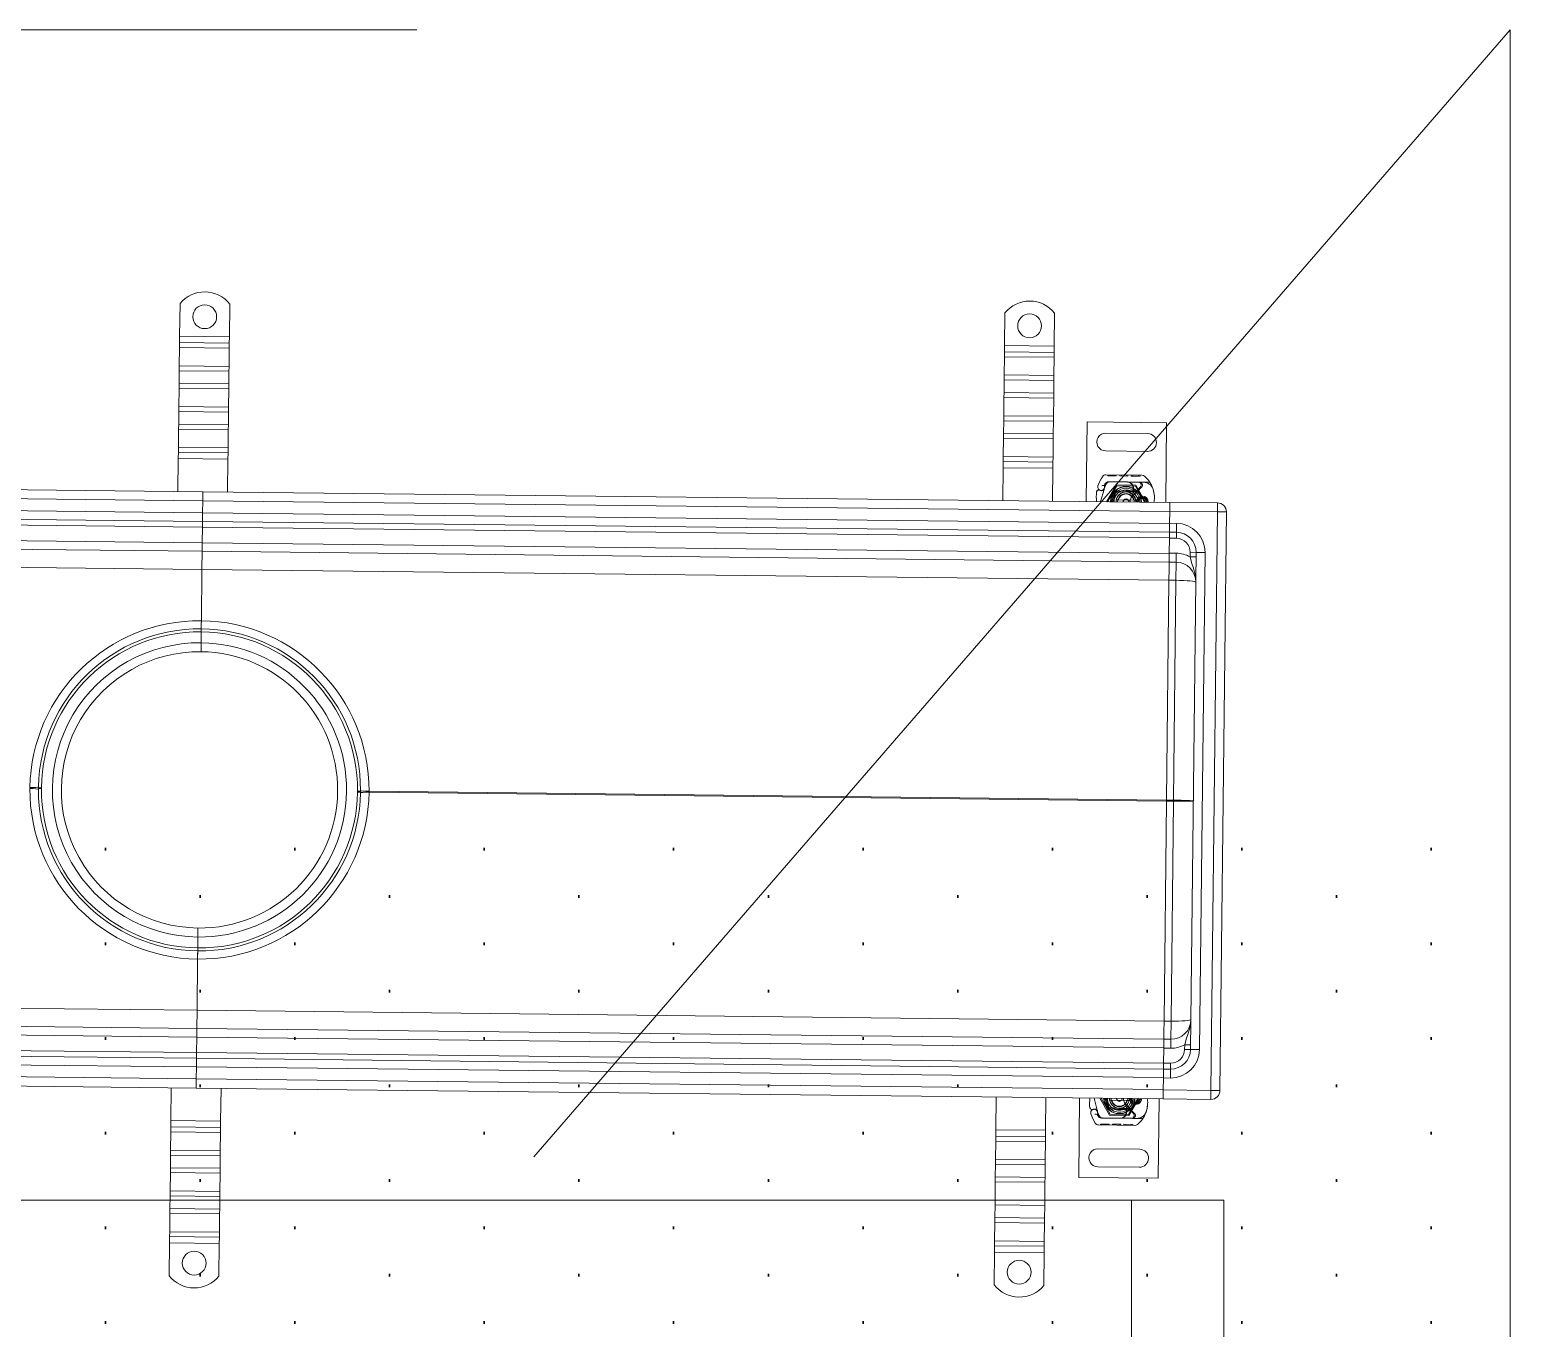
# Model space of a CAD drawing. Header units: millimetres. Extents: x -34838 to 729576, y -214038 to 121482.
# Drawn here: x 569337 to 570088, y -95108 to -94455 of the extents above; entities that cross this region are included whole.
import ezdxf

# ---------------------------------------------------------------- set-up
doc = ezdxf.new("R2010")
doc.units = ezdxf.units.MM
doc.header["$MEASUREMENT"] = 0
doc.linetypes.add('ШТРИХОВА 1_2', pattern=[1300, 750, -550])
doc.layers.add('0_Ном._пера__1', color=7, linetype='Continuous', lineweight=13)
doc.layers.add('0_Ном._пера__6', color=7, linetype='Continuous', lineweight=60)

msp = doc.modelspace()

# ---------------------------------------------------------------- hatches: boundary and pattern name
at = {"layer": '0_Ном._пера__6', "linetype": 'Continuous', "lineweight": 60}
h = msp.add_hatch(dxfattribs=at)
h.set_pattern_fill('DOTS_0001', style=0, pattern_type=2)
h.set_pattern_definition([(270, (569422.755, -95938.9), (-47.625, 23.8125), [0, -47.625])])
h.paths.add_polyline_path([(568757.75, -94843.9), (568757.75, -95938.9), (570087.75, -95938.9), (570087.75, -94843.9)])

# ---------------------------------------------------------------- linework, layer by layer
at = {"layer": '0_Ном._пера__1', "color": 7, "linetype": 'ШТРИХОВА 1_2', "lineweight": 13}
for p, q in [((568781.76, -94455.3), (570081.76, -94455.3)), ((570081.76, -94455.3), (568781.76, -95955.3)), ((570081.76, -95955.3), (568781.76, -94455.3)), ((570081.76, -94455.3), (570081.76, -95955.3))]:
    msp.add_line(p, q, dxfattribs=at)
at = {"layer": '0_Ном._пера__1', "color": 7, "linetype": 'Continuous', "lineweight": 13}
for p, q in [((569412.58, -94592.95), (569412.4, -94609.44)), ((569437.58, -94593.23), (569437.39, -94609.71)), ((569827.55, -94597.55), (569827.37, -94614.04)), ((569852.55, -94597.83), (569852.37, -94614.31)), ((569412.36, -94612.62), (569412.33, -94615.09)), ((569412.4, -94609.44), (569412.36, -94612.62)), ((569437.36, -94612.89), (569412.36, -94612.62)), ((569437.39, -94609.71), (569412.4, -94609.44)), ((569437.36, -94612.89), (569437.33, -94615.37)), ((569437.39, -94609.71), (569437.36, -94612.89)), ((569412.23, -94624.28), (569412.33, -94615.09)), ((569437.33, -94615.37), (569412.33, -94615.09)), ((569437.23, -94624.56), (569437.33, -94615.37)), ((569827.21, -94628.89), (569827.31, -94619.69)), ((569827.34, -94617.22), (569827.31, -94619.69)), ((569852.31, -94619.97), (569827.31, -94619.69)), ((569827.37, -94614.04), (569827.34, -94617.22)), ((569852.33, -94617.5), (569827.34, -94617.22)), ((569852.37, -94614.31), (569827.37, -94614.04)), ((569852.2, -94629.16), (569852.31, -94619.97)), ((569852.33, -94617.5), (569852.31, -94619.97)), ((569852.37, -94614.31), (569852.33, -94617.5)), ((569412.2, -94626.76), (569412.13, -94633.12)), ((569412.23, -94624.28), (569412.2, -94626.76)), ((569437.2, -94627.04), (569412.2, -94626.76)), ((569437.23, -94624.56), (569412.23, -94624.28)), ((569437.2, -94627.04), (569437.13, -94633.4)), ((569437.23, -94624.56), (569437.2, -94627.04)), ((569412, -94644.79), (569412.11, -94635.6)), ((569412.13, -94633.12), (569412.11, -94635.6)), ((569437.1, -94635.87), (569412.11, -94635.6)), ((569437.13, -94633.4), (569412.13, -94633.12)), ((569437.13, -94633.4), (569437.1, -94635.87)), ((569827.18, -94631.36), (569827.11, -94637.72)), ((569827.21, -94628.89), (569827.18, -94631.36)), ((569852.18, -94631.64), (569827.18, -94631.36)), ((569852.2, -94629.16), (569827.21, -94628.89)), ((569852.18, -94631.64), (569852.11, -94638)), ((569852.2, -94629.16), (569852.18, -94631.64)), ((569437, -94645.07), (569437.1, -94635.87)), ((569826.98, -94649.39), (569827.08, -94640.2)), ((569827.11, -94637.72), (569827.08, -94640.2)), ((569852.08, -94640.48), (569827.08, -94640.2)), ((569852.11, -94638), (569827.11, -94637.72)), ((569851.98, -94649.67), (569852.08, -94640.48)), ((569852.11, -94638), (569852.08, -94640.48)), ((569411.98, -94647.26), (569411.91, -94653.63)), ((569412, -94644.79), (569411.98, -94647.26)), ((569436.98, -94647.54), (569411.98, -94647.26)), ((569437, -94645.07), (569412, -94644.79)), ((569436.98, -94647.54), (569436.9, -94653.9)), ((569437, -94645.07), (569436.98, -94647.54)), ((569826.98, -94649.39), (569826.95, -94651.87)), ((569851.98, -94649.67), (569826.98, -94649.39)), ((569851.98, -94649.67), (569851.95, -94652.14)), ((569411.78, -94665.29), (569411.88, -94656.1)), ((569411.91, -94653.63), (569411.88, -94656.1)), ((569436.88, -94656.38), (569411.88, -94656.1)), ((569436.9, -94653.9), (569411.91, -94653.63)), ((569436.78, -94665.57), (569436.88, -94656.38)), ((569436.9, -94653.9), (569436.88, -94656.38)), ((569826.88, -94658.23), (569826.85, -94660.7)), ((569826.95, -94651.87), (569826.88, -94658.23)), ((569851.88, -94658.51), (569826.88, -94658.23)), ((569851.95, -94652.14), (569826.95, -94651.87)), ((569851.95, -94652.14), (569851.88, -94658.51)), ((569868.46, -94692.5), (569868.91, -94652.5)), ((569868.91, -94652.5), (569908.91, -94652.94)), ((569899.35, -94658.34), (569878.35, -94658.11)), ((569908.91, -94652.94), (569908.46, -94692.94)), ((569411.78, -94665.29), (569411.75, -94667.77)), ((569436.78, -94665.57), (569411.78, -94665.29)), ((569436.78, -94665.57), (569436.75, -94668.05)), ((569826.75, -94669.9), (569826.85, -94660.7)), ((569851.85, -94660.98), (569826.85, -94660.7)), ((569851.75, -94670.17), (569851.85, -94660.98)), ((569851.88, -94658.51), (569851.85, -94660.98)), ((569411.71, -94670.95), (569411.53, -94687.43)), ((569411.75, -94667.77), (569411.71, -94670.95)), ((569436.71, -94671.23), (569411.71, -94670.95)), ((569436.75, -94668.05), (569411.75, -94667.77)), ((569436.71, -94671.23), (569436.53, -94687.71)), ((569436.75, -94668.05), (569436.71, -94671.23)), ((569826.72, -94672.37), (569826.69, -94675.55)), ((569826.75, -94669.9), (569826.72, -94672.37)), ((569851.72, -94672.65), (569826.72, -94672.37)), ((569851.75, -94670.17), (569826.75, -94669.9)), ((569851.72, -94672.65), (569851.69, -94675.83)), ((569851.75, -94670.17), (569851.72, -94672.65)), ((569878.25, -94667.11), (569899.25, -94667.34)), ((569826.69, -94675.55), (569826.51, -94692.03)), ((569851.69, -94675.83), (569826.69, -94675.55)), ((569851.69, -94675.83), (569851.5, -94692.31)), ((569878.29, -94679.11), (569896.51, -94679.26)), ((569879.31, -94679.12), (569879.31, -94679.62)), ((569879.31, -94679.12), (569879.31, -94679.62)), ((569881.43, -94679.63), (569879.31, -94679.62)), ((569880.22, -94679.12), (569880.21, -94679.62)), ((569880.22, -94679.12), (569880.21, -94679.62)), ((569880.28, -94679.13), (569880.27, -94679.63)), ((569880.52, -94679.13), (569880.51, -94679.63)), ((569881.44, -94679.13), (569881.43, -94679.63)), ((569883.56, -94679.65), (569881.43, -94679.63)), ((569882.36, -94679.14), (569882.36, -94679.64)), ((569882.6, -94679.14), (569882.59, -94679.64)), ((569882.66, -94679.14), (569882.66, -94679.64)), ((569882.66, -94679.14), (569882.66, -94679.64)), ((569883.56, -94679.15), (569883.56, -94679.65)), ((569883.56, -94679.15), (569883.56, -94679.65)), ((569885.34, -94679.17), (569885.34, -94679.67)), ((569889.38, -94679.7), (569885.34, -94679.67)), ((569886.25, -94679.17), (569886.24, -94679.67)), ((569888.66, -94679.19), (569888.65, -94679.69)), ((569888.69, -94679.19), (569888.69, -94679.69)), ((569889.38, -94679.2), (569889.38, -94679.7)), ((569889.38, -94679.7), (569889.43, -94679.7)), ((569889.44, -94679.2), (569889.43, -94679.7)), ((569891.07, -94679.21), (569891.07, -94679.71)), ((569895.58, -94679.75), (569891.07, -94679.71)), ((569891.98, -94679.22), (569891.97, -94679.72)), ((569894.67, -94679.24), (569894.67, -94679.74)), ((569895.58, -94679.25), (569895.58, -94679.75)), ((568937.51, -94686.83), (569423.98, -94692.23)), ((569424.03, -94687.57), (568937.56, -94682.17)), ((569424.03, -94687.57), (569423.98, -94692.23)), ((569423.98, -94692.23), (569424.03, -94687.57)), ((569910.5, -94692.96), (569424.03, -94687.57)), ((569875.72, -94692.58), (569877.44, -94686.45)), ((569877.52, -94686.21), (569877.68, -94685.76)), ((569878.29, -94684.01), (569877.68, -94685.76)), ((569877.69, -94684.28), (569877.9, -94683.83)), ((569879.21, -94692.62), (569883.93, -94684.66)), ((569889.25, -94682.7), (569879.71, -94682.62)), ((569879.74, -94682.67), (569889.27, -94682.78)), ((569883.93, -94684.66), (569893.18, -94684.76)), ((569883.93, -94687.3), (569888.3, -94687.17)), ((569888.32, -94687.67), (569883.94, -94687.8)), ((569888.52, -94687.17), (569891.09, -94687.2)), ((569891.08, -94687.7), (569888.52, -94687.67)), ((569895.25, -94682.75), (569889.25, -94682.7)), ((569889.27, -94682.78), (569889.94, -94682.79)), ((569889.94, -94682.79), (569894.77, -94682.84)), ((569891.08, -94687.7), (569891.12, -94687.7)), ((569891.09, -94687.2), (569891.16, -94687.2)), ((569891.6, -94687.7), (569892.16, -94687.21)), ((569892.19, -94687.71), (569891.6, -94687.7)), ((569891.86, -94689.68), (569896.29, -94685.32)), ((569892.72, -94687.72), (569892.19, -94687.71)), ((569893.18, -94684.76), (569897.71, -94692.82)), ((569895.72, -94685.19), (569893.43, -94687.43)), ((569894.77, -94682.84), (569897.41, -94682.87)), ((569900.46, -94682.79), (569895.25, -94682.75)), ((569423.91, -94698.23), (568937.44, -94692.83)), ((569423.91, -94698.23), (569423.98, -94692.23)), ((569423.98, -94692.23), (569423.91, -94698.23)), ((569423.98, -94692.23), (569910.45, -94697.62)), ((569892.35, -94691.76), (569884.6, -94691.68)), ((569897.65, -94691.07), (569895.71, -94691.05)), ((569895.72, -94690.55), (569897.66, -94690.57)), ((569910.45, -94697.46), (569910.5, -94692.96)), ((569934.5, -94693.23), (569910.5, -94692.96)), ((569934.5, -94693.23), (569934.45, -94697.73)), ((568937.36, -94700.07), (569423.83, -94705.46)), ((568937.39, -94697.17), (569423.86, -94702.57)), ((569423.83, -94705.46), (569423.86, -94702.57)), ((569423.86, -94702.57), (569423.83, -94705.46)), ((569423.91, -94698.23), (569423.86, -94702.57)), ((569423.86, -94702.57), (569423.91, -94698.23)), ((569423.86, -94702.57), (569910.33, -94707.96)), ((569910.38, -94703.62), (569423.91, -94698.23)), ((569910.38, -94703.46), (569910.45, -94697.46)), ((569910.45, -94697.46), (569934.45, -94697.73)), ((569931.22, -94988.71), (569934.45, -94697.73)), ((569938.95, -94697.78), (569934.45, -94697.73)), ((569938.95, -94697.78), (569935.72, -94988.76)), ((569423.75, -94713.22), (568937.28, -94707.83)), ((569423.75, -94713.22), (569423.83, -94705.46)), ((569423.83, -94705.46), (569423.75, -94713.22)), ((569423.83, -94705.46), (569910.3, -94710.86)), ((569910.33, -94707.96), (569910.3, -94710.96)), ((569910.38, -94703.46), (569910.33, -94707.96)), ((569913.83, -94708), (569910.33, -94707.96)), ((569910.38, -94703.46), (569913.88, -94703.5)), ((569913.83, -94708), (569913.8, -94711)), ((569913.88, -94703.5), (569913.83, -94708)), ((568937.23, -94712.17), (569423.7, -94717.57)), ((569423.6, -94726.7), (569423.7, -94717.57)), ((569423.7, -94717.57), (569423.6, -94726.7)), ((569423.75, -94713.22), (569423.7, -94717.57)), ((569423.7, -94717.57), (569423.75, -94713.22)), ((569423.7, -94717.57), (569910.17, -94722.96)), ((569910.22, -94718.62), (569423.75, -94713.22)), ((569910.22, -94718.46), (569910.3, -94710.96)), ((569910.3, -94710.96), (569913.8, -94711)), ((569920.72, -94718.08), (569920.7, -94720.38)), ((569923.72, -94718.11), (569920.72, -94718.08)), ((569920.95, -94968.1), (569923.72, -94718.11)), ((569928.22, -94718.16), (569923.72, -94718.11)), ((569928.22, -94718.16), (569925.45, -94968.15)), ((568937.13, -94721.3), (569423.6, -94726.7)), ((569910.17, -94722.96), (569910.22, -94718.46)), ((569910.17, -94722.96), (569913.67, -94723)), ((569913.72, -94718.5), (569910.22, -94718.46)), ((569913.67, -94723), (569913.57, -94732.13)), ((569913.67, -94723), (569913.72, -94718.5)), ((569923.7, -94720.41), (569920.7, -94720.38)), ((569423.31, -94752.46), (569423.6, -94726.7)), ((569423.6, -94726.7), (569423.31, -94752.46)), ((569423.6, -94726.7), (569910.07, -94732.09)), ((569908.84, -94842.69), (569910.07, -94732.09)), ((569910.13, -94726.61), (569910.07, -94732.09)), ((569910.07, -94732.09), (569913.57, -94732.13)), ((569913.57, -94732.13), (569912.34, -94842.73)), ((569423.19, -94763.56), (569423.25, -94758.07)), ((569423.25, -94758.07), (569423.19, -94763.56)), ((569423.25, -94758.07), (569423.27, -94756.57)), ((569423.27, -94756.57), (569423.25, -94758.07)), ((569423.19, -94763.56), (569423.14, -94768.06)), ((569423.14, -94768.06), (569423.19, -94763.56)), ((569342.87, -94836.45), (569341.37, -94836.43)), ((569342.87, -94836.91), (569341.37, -94836.9)), ((569501.86, -94838.21), (569503.36, -94838.22)), ((569908.84, -94842.69), (569507.71, -94838.25)), ((569501.86, -94838.67), (569503.36, -94838.69)), ((569507.7, -94838.77), (569908.83, -94843.22)), ((569908.83, -94843.22), (569907.61, -94953.82)), ((569908.83, -94843.22), (569908.84, -94842.69)), ((569912.33, -94843.26), (569908.83, -94843.22)), ((569908.84, -94842.69), (569912.34, -94842.73)), ((569911.11, -94953.86), (569912.33, -94843.26)), ((569912.34, -94842.73), (569912.33, -94843.26)), ((569421.49, -94917.06), (569421.55, -94911.56)), ((569421.55, -94911.56), (569421.49, -94917.06)), ((569421.6, -94907.06), (569421.55, -94911.56)), ((569421.55, -94911.56), (569421.6, -94907.06)), ((569421.47, -94918.56), (569421.49, -94917.06)), ((569421.49, -94917.06), (569421.47, -94918.56)), ((569421.14, -94948.42), (569421.42, -94922.66)), ((569421.42, -94922.66), (569421.14, -94948.42)), ((569421.14, -94948.42), (568934.67, -94943.03)), ((569421.04, -94957.55), (569421.14, -94948.42)), ((569421.14, -94948.42), (569421.04, -94957.55)), ((569907.61, -94953.82), (569421.14, -94948.42)), ((568934.52, -94956.5), (569420.99, -94961.9)), ((569421.04, -94957.55), (568934.57, -94952.16)), ((569421.04, -94957.55), (569420.99, -94961.9)), ((569420.99, -94961.9), (569421.04, -94957.55)), ((569907.51, -94962.95), (569421.04, -94957.55)), ((569907.55, -94959.3), (569907.61, -94953.82)), ((569907.61, -94953.82), (569911.11, -94953.86)), ((569911.01, -94962.99), (569911.11, -94953.86)), ((569420.9, -94969.66), (568934.43, -94964.26)), ((569420.9, -94969.66), (569420.99, -94961.9)), ((569420.99, -94961.9), (569420.9, -94969.66)), ((569420.99, -94961.9), (569907.46, -94967.29)), ((569907.51, -94962.95), (569907.46, -94967.45)), ((569907.51, -94962.95), (569911.01, -94962.99)), ((569911.01, -94962.99), (569910.96, -94967.49)), ((569917.95, -94968.06), (569917.98, -94965.76)), ((569920.98, -94965.8), (569917.98, -94965.76)), ((568934.35, -94971.5), (569420.82, -94976.89)), ((569420.87, -94972.55), (568934.4, -94967.16)), ((569420.87, -94972.55), (569420.82, -94976.89)), ((569420.82, -94976.89), (569420.87, -94972.55)), ((569420.87, -94972.55), (569420.9, -94969.66)), ((569420.9, -94969.66), (569420.87, -94972.55)), ((569907.34, -94977.95), (569420.87, -94972.55)), ((569907.37, -94975.05), (569420.9, -94969.66)), ((569907.46, -94967.45), (569907.37, -94974.95)), ((569910.96, -94967.49), (569907.46, -94967.45)), ((569920.95, -94968.1), (569917.95, -94968.06)), ((569920.95, -94968.1), (569925.45, -94968.15)), ((569420.76, -94982.89), (568934.29, -94977.5)), ((569420.76, -94982.89), (569420.82, -94976.89)), ((569420.82, -94976.89), (569420.76, -94982.89)), ((569420.82, -94976.89), (569907.29, -94982.29)), ((569907.34, -94977.95), (569907.29, -94982.45)), ((569907.34, -94977.95), (569907.37, -94974.95)), ((569907.34, -94977.95), (569910.84, -94977.99)), ((569907.37, -94974.95), (569910.87, -94974.99)), ((569910.84, -94977.99), (569910.79, -94982.49)), ((569910.84, -94977.99), (569910.87, -94974.99)), ((568934.23, -94982.16), (569420.7, -94987.55)), ((569408.02, -95003.89), (569408.2, -94987.41)), ((569420.76, -94982.89), (569420.7, -94987.55)), ((569420.7, -94987.55), (569420.76, -94982.89)), ((569420.7, -94987.55), (569907.17, -94992.95)), ((569907.23, -94988.29), (569420.76, -94982.89)), ((569433.02, -95004.17), (569433.2, -94987.69)), ((569907.17, -94992.95), (569907.22, -94988.45)), ((569907.29, -94982.45), (569907.22, -94988.45)), ((569931.22, -94988.71), (569907.22, -94988.45)), ((569910.79, -94982.49), (569907.29, -94982.45)), ((569823, -95008.5), (569823.18, -94992.01)), ((569847.99, -95008.77), (569848.18, -94992.29)), ((569865.14, -94992.48), (569864.69, -95032.48)), ((569872.4, -94992.56), (569873.97, -94998.72)), ((569875.89, -94992.6), (569880.42, -95000.66)), ((569889, -94993.74), (569881.25, -94993.66)), ((569888.46, -94995.82), (569892.79, -95000.28)), ((569889.67, -95000.76), (569894.39, -94992.8)), ((569892.34, -94995.03), (569894.28, -94995.05)), ((569894.28, -94994.55), (569892.35, -94994.53)), ((569904.69, -95032.92), (569905.14, -94992.92)), ((569907.17, -94992.95), (569931.17, -94993.21)), ((569931.22, -94988.71), (569931.17, -94993.21)), ((569931.22, -94988.71), (569935.72, -94988.76)), ((569874.05, -94998.97), (569874.2, -94999.42)), ((569874.18, -95000.9), (569874.38, -95001.36)), ((569874.78, -95001.18), (569874.2, -94999.42)), ((569885.7, -95002.74), (569876.16, -95002.6)), ((569876.19, -95002.55), (569885.73, -95002.66)), ((569880.42, -95000.66), (569889.67, -95000.76)), ((569880.48, -94998.02), (569884.85, -94998.24)), ((569884.88, -94997.74), (569880.51, -94997.52)), ((569885.07, -94998.25), (569887.64, -94998.28)), ((569887.65, -94997.78), (569885.08, -94997.75)), ((569891.7, -95002.82), (569885.7, -95002.74)), ((569885.73, -95002.66), (569886.39, -95002.67)), ((569886.39, -95002.67), (569891.23, -95002.72)), ((569887.64, -94998.28), (569887.71, -94998.28)), ((569887.65, -94997.78), (569887.68, -94997.78)), ((569888.75, -94997.79), (569888.16, -94997.79)), ((569888.16, -94997.79), (569888.71, -94998.29)), ((569889.28, -94997.8), (569888.75, -94997.79)), ((569892.22, -95000.39), (569889.99, -94998.1)), ((569891.23, -95002.72), (569893.86, -95002.75)), ((569896.91, -95002.89), (569891.7, -95002.82)), ((569407.96, -95009.55), (569407.86, -95018.74)), ((569407.96, -95009.55), (569407.99, -95007.07)), ((569407.96, -95009.55), (569432.96, -95009.83)), ((569407.99, -95007.07), (569408.02, -95003.89)), ((569407.99, -95007.07), (569432.98, -95007.35)), ((569408.02, -95003.89), (569433.02, -95004.17)), ((569432.96, -95009.83), (569432.86, -95019.02)), ((569432.96, -95009.83), (569432.98, -95007.35)), ((569432.98, -95007.35), (569433.02, -95004.17)), ((569822.96, -95011.68), (569823, -95008.5)), ((569823, -95008.5), (569847.99, -95008.77)), ((569847.96, -95011.95), (569847.99, -95008.77)), ((569874.66, -95006.08), (569892.88, -95006.34)), ((569875.68, -95006.1), (569875.69, -95005.6)), ((569875.68, -95006.1), (569875.69, -95005.6)), ((569877.82, -95005.63), (569875.69, -95005.6)), ((569876.59, -95006.11), (569876.6, -95005.61)), ((569876.59, -95006.11), (569876.6, -95005.61)), ((569876.65, -95006.11), (569876.66, -95005.61)), ((569876.89, -95006.11), (569876.9, -95005.61)), ((569877.81, -95006.13), (569877.82, -95005.63)), ((569879.95, -95005.66), (569877.82, -95005.63)), ((569878.73, -95006.14), (569878.74, -95005.64)), ((569878.97, -95006.14), (569878.98, -95005.64)), ((569879.03, -95006.14), (569879.04, -95005.64)), ((569879.03, -95006.14), (569879.04, -95005.64)), ((569879.94, -95006.16), (569879.95, -95005.66)), ((569879.94, -95006.16), (569879.95, -95005.66)), ((569885.76, -95005.74), (569881.72, -95005.68)), ((569881.72, -95006.18), (569881.72, -95005.68)), ((569882.62, -95006.19), (569882.63, -95005.69)), ((569885.03, -95006.23), (569885.04, -95005.73)), ((569885.07, -95006.23), (569885.07, -95005.73)), ((569885.75, -95006.24), (569885.76, -95005.74)), ((569885.76, -95005.74), (569885.82, -95005.74)), ((569885.81, -95006.24), (569885.82, -95005.74)), ((569891.96, -95005.82), (569887.45, -95005.76)), ((569887.45, -95006.26), (569887.45, -95005.76)), ((569888.35, -95006.27), (569888.36, -95005.77)), ((569891.05, -95006.31), (569891.05, -95005.81)), ((569891.95, -95006.32), (569891.96, -95005.82)), ((569822.93, -95014.15), (569822.83, -95023.34)), ((569822.93, -95014.15), (569822.96, -95011.68)), ((569822.93, -95014.15), (569847.93, -95014.43)), ((569822.96, -95011.68), (569847.96, -95011.95)), ((569847.93, -95014.43), (569847.83, -95023.62)), ((569847.93, -95014.43), (569847.96, -95011.95)), ((569874.35, -95018.08), (569895.35, -95018.32)), ((569407.76, -95027.58), (569407.83, -95021.22)), ((569407.83, -95021.22), (569407.86, -95018.74)), ((569407.83, -95021.22), (569432.83, -95021.49)), ((569407.86, -95018.74), (569432.86, -95019.02)), ((569432.76, -95027.86), (569432.83, -95021.49)), ((569432.83, -95021.49), (569432.86, -95019.02)), ((569822.73, -95032.18), (569822.8, -95025.82)), ((569822.8, -95025.82), (569822.83, -95023.34)), ((569822.8, -95025.82), (569847.8, -95026.1)), ((569822.83, -95023.34), (569847.83, -95023.62)), ((569847.73, -95032.46), (569847.8, -95026.1)), ((569847.8, -95026.1), (569847.83, -95023.62)), ((569407.73, -95030.05), (569407.63, -95039.25)), ((569407.73, -95030.05), (569407.76, -95027.58)), ((569407.73, -95030.05), (569432.73, -95030.33)), ((569407.76, -95027.58), (569432.76, -95027.86)), ((569432.73, -95030.33), (569432.63, -95039.52)), ((569432.73, -95030.33), (569432.76, -95027.86)), ((569822.71, -95034.66), (569822.73, -95032.18)), ((569822.73, -95032.18), (569847.73, -95032.46)), ((569847.7, -95034.93), (569847.73, -95032.46)), ((569864.69, -95032.48), (569904.69, -95032.92)), ((569895.25, -95027.32), (569874.25, -95027.08)), ((569407.6, -95041.72), (569407.63, -95039.25)), ((569407.63, -95039.25), (569432.63, -95039.52)), ((569432.6, -95042), (569432.63, -95039.52)), ((569822.71, -95034.66), (569822.6, -95043.85)), ((569822.71, -95034.66), (569847.7, -95034.93)), ((569847.7, -95034.93), (569847.6, -95044.13)), ((568907.75, -95043.9), (569937.75, -95043.9)), ((569407.5, -95050.56), (569407.53, -95048.08)), ((569407.53, -95048.08), (569407.6, -95041.72)), ((569407.53, -95048.08), (569432.53, -95048.36)), ((569407.6, -95041.72), (569432.6, -95042)), ((569432.5, -95050.84), (569432.53, -95048.36)), ((569432.53, -95048.36), (569432.6, -95042)), ((569822.51, -95052.69), (569822.58, -95046.32)), ((569822.58, -95046.32), (569822.6, -95043.85)), ((569822.58, -95046.32), (569847.58, -95046.6)), ((569822.6, -95043.85), (569847.6, -95044.13)), ((569847.5, -95052.96), (569847.58, -95046.6)), ((569847.58, -95046.6), (569847.6, -95044.13)), ((569891.25, -95938.9), (569891.25, -95043.9)), ((569937.75, -95043.9), (569937.75, -95938.9)), ((569407.5, -95050.56), (569407.4, -95059.75)), ((569407.5, -95050.56), (569432.5, -95050.84)), ((569432.5, -95050.84), (569432.4, -95060.03)), ((569822.48, -95055.16), (569822.38, -95064.35)), ((569822.48, -95055.16), (569822.51, -95052.69)), ((569822.48, -95055.16), (569847.48, -95055.44)), ((569822.51, -95052.69), (569847.5, -95052.96)), ((569847.48, -95055.44), (569847.38, -95064.63)), ((569847.48, -95055.44), (569847.5, -95052.96)), ((569407.34, -95065.41), (569407.37, -95062.23)), ((569407.37, -95062.23), (569407.4, -95059.75)), ((569407.37, -95062.23), (569432.37, -95062.5)), ((569407.4, -95059.75), (569432.4, -95060.03)), ((569432.34, -95065.68), (569432.37, -95062.5)), ((569432.37, -95062.5), (569432.4, -95060.03)), ((569407.16, -95081.89), (569407.34, -95065.41)), ((569407.34, -95065.41), (569432.34, -95065.68)), ((569432.16, -95082.17), (569432.34, -95065.68)), ((569822.13, -95086.5), (569822.31, -95070.01)), ((569822.31, -95070.01), (569822.35, -95066.83)), ((569822.31, -95070.01), (569847.31, -95070.29)), ((569822.35, -95066.83), (569822.38, -95064.35)), ((569822.35, -95066.83), (569847.35, -95067.11)), ((569822.38, -95064.35), (569847.38, -95064.63)), ((569847.13, -95086.77), (569847.31, -95070.29)), ((569847.31, -95070.29), (569847.35, -95067.11)), ((569847.35, -95067.11), (569847.38, -95064.63))]:
    msp.add_line(p, q, dxfattribs=at)
at = {"layer": '0_Ном._пера__1', "color": 7, "linetype": 'Continuous', "lineweight": 13, "flags": 128}
for points in [[(569873.67, -94687.66), (569874.04, -94687.27)], [(569875.12, -94686.87), (569875.42, -94686.99), (569876.03, -94687.08), (569876.47, -94687.02), (569876.77, -94686.92), (569877.19, -94686.67)], [(569876.38, -94684.56), (569876.66, -94684.49), (569876.94, -94684.44), (569877.26, -94684.41), (569877.46, -94684.4), (569877.53, -94684.4)], [(569877.44, -94686.45), (569877.45, -94686.42)], [(569877.49, -94686.3), (569877.52, -94686.21)], [(569877.55, -94686.47), (569877.49, -94686.3)], [(569883.65, -94684.17), (569878.65, -94692.61)], [(569882.64, -94688.1), (569882.72, -94689.63)], [(569882.73, -94689.63), (569882.72, -94689.58), (569882.77, -94688.96), (569883.01, -94688.43), (569883.09, -94688.33)], [(569883.19, -94688.18), (569883, -94688.3), (569882.82, -94688.43)], [(569893.46, -94684.27), (569883.65, -94684.17)], [(569891.6, -94687.7), (569891.59, -94687.7), (569891.56, -94687.7), (569891.45, -94687.7), (569891.37, -94687.7), (569891.28, -94687.7), (569891.12, -94687.7)], [(569891.16, -94687.2), (569891.49, -94687.2), (569891.67, -94687.21), (569891.84, -94687.21), (569892.08, -94687.21), (569892.14, -94687.21), (569892.16, -94687.21)], [(569898.28, -94692.83), (569893.46, -94684.27)], [(569902.15, -94686.47), (569902.49, -94687.86), (569902.68, -94689.2), (569902.73, -94689.87), (569902.74, -94691.25)], [(569880.64, -94692.64), (569880.95, -94690.9), (569882.81, -94688.43)], [(569882.73, -94689.63), (569881.2, -94692.64)], [(569881.2, -94692.64), (569881.61, -94691.12), (569882.73, -94689.64)], [(569883.04, -94689.75), (569881.81, -94692.65)], [(569883.04, -94689.75), (569882.88, -94689.7), (569882.73, -94689.63)], [(569883, -94689.05), (569883, -94689.38), (569883.07, -94689.72)], [(569883.15, -94689.64), (569883.08, -94689.35), (569883.01, -94689.06)], [(569883.15, -94689.64), (569883.07, -94689.72)], [(569884.6, -94691.68), (569883.58, -94691.67)], [(569893.37, -94691.77), (569892.35, -94691.76)], [(569910.13, -94727.18), (569910.15, -94725.59), (569910.16, -94723.6), (569910.17, -94722.96)], [(569920.7, -94720.38), (569921.44, -94723.16), (569922.36, -94726.1), (569923.21, -94729.43), (569923.48, -94731.24), (569923.54, -94732.17), (569923.56, -94733.11)], [(569423.27, -94756.57), (569423.27, -94756.23), (569423.28, -94755.27), (569423.29, -94753.98), (569423.31, -94752.46)], [(569423.31, -94752.46), (569423.29, -94754.13), (569423.28, -94755.49), (569423.27, -94756.29), (569423.27, -94756.57)], [(569341.37, -94836.43), (569341.38, -94836.04)], [(569341.37, -94836.43), (569341.37, -94836.66), (569341.37, -94836.9)], [(569341.37, -94837.28), (569341.37, -94836.9)], [(569342.87, -94836.91), (569342.87, -94836.68), (569342.87, -94836.45)], [(569501.86, -94838.21), (569501.86, -94838.44), (569501.86, -94838.67)], [(569503.37, -94837.84), (569503.36, -94838.22)], [(569503.36, -94838.69), (569503.36, -94838.46), (569503.36, -94838.22)], [(569507.7, -94838.77), (569507.7, -94838.51), (569507.71, -94838.25)], [(569503.36, -94838.69), (569503.35, -94839.08)], [(569421.42, -94922.66), (569421.44, -94920.99), (569421.46, -94919.63), (569421.47, -94918.83), (569421.47, -94918.56)], [(569421.47, -94918.56), (569421.47, -94918.89), (569421.45, -94919.85), (569421.44, -94921.14), (569421.42, -94922.66)], [(569917.98, -94965.76), (569918.78, -94963), (569919.76, -94960.08), (569920.69, -94956.77), (569921, -94954.97), (569921.08, -94954.04), (569921.12, -94953.1)], [(569907.51, -94962.95), (569907.52, -94962.31), (569907.54, -94960.32), (569907.56, -94958.73)], [(569880.13, -95001.15), (569875.32, -94992.59)], [(569877.33, -94992.62), (569877.6, -94994.37), (569879.39, -94996.87)], [(569879.33, -94995.66), (569877.87, -94992.62)], [(569877.88, -94992.62), (569878.25, -94994.15), (569879.33, -94995.66)], [(569879.65, -94995.55), (569878.49, -94992.63)], [(569879.22, -94997.19), (569879.33, -94995.66)], [(569879.65, -94995.55), (569879.49, -94995.6), (569879.33, -94995.66)], [(569879.33, -94995.66), (569879.33, -94995.71), (569879.37, -94996.34), (569879.59, -94996.87), (569879.66, -94996.97)], [(569879.6, -94996.25), (569879.6, -94995.92), (569879.67, -94995.58)], [(569879.76, -94995.66), (569879.68, -94995.95), (569879.6, -94996.24)], [(569879.76, -94995.66), (569879.67, -94995.58)], [(569881.25, -94993.66), (569880.23, -94993.65)], [(569890.02, -94993.76), (569889, -94993.74)], [(569894.95, -94992.81), (569889.95, -95001.26)], [(569898.68, -94999.25), (569899.05, -94997.87), (569899.27, -94996.54), (569899.34, -94995.87), (569899.38, -94994.48)], [(569870.24, -94997.44), (569870.59, -94997.83)], [(569871.66, -94998.25), (569871.97, -94998.14), (569872.58, -94998.07), (569873.02, -94998.13), (569873.31, -94998.24), (569873.73, -94998.5)], [(569872.87, -95000.59), (569873.15, -95000.67), (569873.43, -95000.72), (569873.76, -95000.76), (569873.95, -95000.78), (569874.02, -95000.78)], [(569873.97, -94998.72), (569873.98, -94998.75)], [(569874.03, -94998.75), (569874.02, -94998.87)], [(569874.02, -94998.87), (569874.05, -94998.97)], [(569879.76, -94997.12), (569879.58, -94997), (569879.4, -94996.87)], [(569889.95, -95001.26), (569880.13, -95001.15)], [(569888.16, -94997.79), (569888.15, -94997.79), (569888.12, -94997.78), (569888.01, -94997.78), (569887.93, -94997.78), (569887.85, -94997.78), (569887.68, -94997.78)], [(569887.71, -94998.28), (569888.04, -94998.28), (569888.22, -94998.28), (569888.39, -94998.29), (569888.63, -94998.29), (569888.69, -94998.29), (569888.71, -94998.29)]]:
    msp.add_lwpolyline(points, dxfattribs=at)
at = {"layer": '0_Ном._пера__1', "color": 7, "linetype": 'Continuous', "lineweight": 13}
msp.add_lwpolyline([(568907.75, -95938.9), (568907.75, -95043.9), (569937.75, -95043.9), (569937.75, -95938.9)], close=True, dxfattribs=at)
for centre in [(569425.01, -94599.57), (569839.98, -94604.18), (569419.73, -95075.55), (569834.7, -95080.15)]:
    msp.add_circle(centre, 6, dxfattribs=at)
for centre, radius, start, end in [((569424.97, -94603.07), 16, 37.98943, 140.73979), ((569839.94, -94607.68), 16, 37.98943, 140.73979), ((569878.3, -94662.61), 4.5, 89.36461, 269.36461), ((569899.3, -94662.84), 4.5, 269.36461, 89.36461), ((569896.66, -94692.81), 23.8, 147.53417, 159.78016), ((569878.27, -94681.11), 2, 89.52722, 147.53416), ((569896.49, -94681.26), 2, 49.4774, 89.52722), ((569888.7, -94690.38), 14, 18.09833, 49.4774), ((569895.53, -94690.13), 22, 173.5347, 186.32659), ((569874.67, -94687.77), 1, 63.31286, 173.53471), ((569875.97, -94685.19), 1.75, 159.78016, 26.9608), ((569875.99, -94685.13), 1.95, 243.31285, 307.96583), ((569876.58, -94685.88), 1, 307.96582, 340.63441), ((569896.66, -94692.81), 20.9, 154.51086, 156.25866), ((569877.97, -94684.41), 0.3, 155.07355, 199.29599), ((569875.9, -94685.13), 1.89, 340.63441, 19.29598), ((569879.69, -94684.72), 2.1, 89.52721, 154.51115), ((569879.72, -94684.67), 2, 89.36461, 155.07355), ((569880.18, -94684.68), 2, 89.36461, 160.63441), ((569888.46, -94692.72), 7.8, 359.36461, 179.36461), ((569888.46, -94692.72), 7.65, 359.36461, 179.36461), ((569888.46, -94692.72), 6.94, 359.36461, 179.36461), ((569888.46, -94692.72), 6, 359.36461, 179.36461), ((569883.97, -94688.8), 1.5, 91.65706, 194.66399), ((569883.97, -94688.8), 1, 91.65704, 194.69394), ((569888.46, -94692.72), 5, 359.36461, 179.36461), ((569888.46, -94692.72), 5, 10.90156, 167.82765), ((569888.46, -94692.72), 5.55, 89.36462, 91.65706), ((569888.46, -94692.72), 5.05, 89.36462, 91.65706), ((569888.46, -94692.72), 5.05, 47.50929, 89.36461), ((569889.22, -94685.7), 3, 8.93278, 89.52721), ((569889.24, -94685.68), 2.9, 8.77018, 89.36461), ((569884.28, -94686.48), 8, 329.16004, 8.93278), ((569884.3, -94686.44), 7.9, 354.38008, 8.77018), ((569892.73, -94686.72), 1, 269.3646, 314.38636), ((569894.76, -94684.21), 1.37, 314.38636, 89.3646), ((569895.23, -94684.25), 1.5, 314.54897, 89.52722), ((569897.35, -94687.87), 5, 21.42007, 89.36461), ((569887.75, -94690.69), 15, 357.9186, 18.09833), ((569897.35, -94687.87), 5, 16.24836, 21.42009), ((569888.46, -94692.72), 5, 167.82766, 179.36461), ((569888.46, -94692.72), 4.19, 359.36461, 179.36461), ((569888.46, -94692.72), 4, 13.84212, 164.8871), ((569888.46, -94692.72), 1.5, 359.3646, 179.3646), ((569888.46, -94692.72), 1.4, 359.36461, 179.36461), ((569895.01, -94692.88), 4.5, 149.16004, 178.2055), ((569895.01, -94692.88), 4.5, 134.54897, 149.16003), ((569888.46, -94692.72), 5.05, 359.36461, 47.50929), ((569888.46, -94692.72), 5, 359.36461, 10.90156), ((569896.66, -94692.81), 3, 359.36461, 179.36461), ((569896.66, -94692.81), 2.5, 359.36461, 179.36461), ((569896.66, -94692.81), 2, 118.31964, 179.36461), ((569895.71, -94691.05), 0.5, 89.36462, 118.31964), ((569896.66, -94692.81), 2, 359.36461, 60.40958), ((569897.65, -94691.07), 0.5, 60.40959, 89.36462), ((569896.74, -94691.02), 6, 341.97487, 357.9186), ((569934.45, -94697.73), 4.5, 359.36461, 89.36461), ((569913.72, -94718), 10, 359.36461, 89.36461), ((569913.72, -94718), 14.5, 359.36461, 89.36461), ((569913.72, -94718), 7, 359.36461, 89.36461), ((569913.56, -94733), 10, 359.36461, 89.36461), ((569913.56, -94733), 14.5, 60.49887, 89.36461), ((569422.52, -94837.95), 85.5, 89.46936, 178.92683), ((569422.21, -94837.95), 85.5, 359.80239, 89.25986), ((569422.37, -94837.56), 81, 89.36461, 178.92683), ((569422.37, -94837.56), 79.5, 89.36461, 179.19916), ((569422.37, -94837.56), 79.5, 359.53006, 89.36461), ((569422.37, -94837.56), 81, 359.80239, 89.36461), ((569422.37, -94837.56), 74, 89.36461, 269.36461), ((569422.37, -94837.56), 69.5, 89.36461, 269.36461), ((569422.37, -94837.56), 74, 269.36461, 89.36461), ((569422.37, -94837.56), 69.5, 269.36461, 89.36461), ((569422.53, -94837.17), 85.5, 179.80239, 269.25986), ((569422.37, -94837.56), 81, 179.80239, 269.36461), ((569422.37, -94837.56), 79.5, 179.53006, 269.36461), ((569422.22, -94837.17), 85.5, 269.46936, 358.92683), ((569422.37, -94837.56), 81, 269.36461, 358.92683), ((569422.37, -94837.56), 79.5, 269.36461, 359.19916), ((569911.12, -94952.99), 10, 269.36461, 359.36461), ((569911.12, -94952.99), 14.5, 269.36461, 298.23034), ((569910.95, -94967.99), 14.5, 269.36461, 359.36461), ((569910.95, -94967.99), 10, 269.36461, 359.36461), ((569910.95, -94967.99), 7, 269.36461, 359.36461), ((569892.15, -94995.45), 22, 172.40262, 185.19452), ((569885.14, -94992.7), 7.8, 179.36461, 359.36461), ((569885.14, -94992.7), 7.65, 179.36461, 359.36461), ((569885.14, -94992.7), 6.94, 179.36461, 359.36461), ((569880.56, -94996.52), 1.5, 164.06523, 267.07216), ((569885.14, -94992.7), 6, 179.36461, 359.36461), ((569885.14, -94992.7), 5, 179.36461, 359.36461), ((569885.14, -94992.7), 5, 179.36461, 190.90157), ((569885.14, -94992.7), 5, 190.90156, 347.82765), ((569885.14, -94992.7), 4.19, 179.36461, 359.36461), ((569885.14, -94992.7), 4, 193.84211, 344.8871), ((569885.14, -94992.7), 1.5, 179.36461, 359.36461), ((569885.14, -94992.7), 1.4, 179.3646, 359.3646), ((569891.69, -94992.68), 4.5, 180.52372, 209.56918), ((569880.82, -94998.85), 8, 349.79644, 29.56917), ((569891.69, -94992.68), 4.5, 209.56915, 224.18025), ((569885.14, -94992.7), 5.05, 311.21993, 359.36461), ((569885.14, -94992.7), 5, 347.82766, 359.36461), ((569893.34, -94992.79), 3, 179.36461, 359.36461), ((569893.34, -94992.79), 2.5, 179.36461, 359.36461), ((569893.34, -94992.79), 2, 179.36461, 240.40957), ((569892.35, -94994.53), 0.5, 240.40959, 269.36462), ((569893.34, -94992.79), 2, 298.31964, 359.36461), ((569894.29, -94994.56), 0.5, 269.36462, 298.31964), ((569884.38, -94994.71), 15, 340.63088, 0.81062), ((569893.37, -94994.59), 6, 0.81062, 16.75434), ((569931.22, -94988.71), 4.5, 269.36461, 359.36461), ((569871.24, -94997.35), 1, 185.19451, 295.41636), ((569872.48, -94999.95), 1.75, 331.76842, 198.94906), ((569893.34, -94992.79), 23.8, 198.94906, 211.19505), ((569872.5, -95000.01), 1.95, 50.76339, 115.41636), ((569873.1, -94999.28), 1, 18.09482, 50.76341), ((569893.34, -94992.79), 20.9, 202.47048, 204.21829), ((569874.46, -95000.78), 0.3, 159.43324, 203.65568), ((569872.4, -95000.01), 1.89, 339.43323, 18.0948), ((569876.19, -95000.5), 2.1, 204.21806, 269.20201), ((569876.21, -95000.55), 2, 203.65566, 269.36461), ((569876.68, -95000.56), 2, 198.09481, 269.36461), ((569880.56, -94996.52), 1, 164.03528, 267.07216), ((569885.14, -94992.7), 5.55, 267.07217, 269.36462), ((569885.14, -94992.7), 5.05, 267.07217, 269.36462), ((569885.14, -94992.7), 5.05, 269.36461, 311.21993), ((569885.74, -94999.74), 3, 269.202, 349.79644), ((569885.76, -94999.76), 2.9, 269.36461, 349.95904), ((569880.83, -94998.89), 7.9, 349.95904, 4.34914), ((569889.27, -94998.8), 1, 44.34286, 89.36461), ((569891.24, -95001.35), 1.37, 269.36461, 44.34285), ((569891.72, -95001.32), 1.5, 269.20201, 44.18025), ((569893.92, -94997.75), 5, 269.36461, 337.30914), ((569885.32, -94995.05), 14, 309.25182, 340.63088), ((569893.92, -94997.75), 5, 337.30914, 342.48087), ((569874.69, -95004.08), 2, 211.19505, 269.20201), ((569892.91, -95004.34), 2, 269.202, 309.25182), ((569874.3, -95022.58), 4.5, 89.36461, 269.36461), ((569895.3, -95022.82), 4.5, 269.36461, 89.36461), ((569419.77, -95072.05), 16, 217.98943, 320.73979), ((569834.74, -95076.65), 16, 217.98943, 320.73979)]:
    msp.add_arc(centre, radius, start, end, dxfattribs=at)
for centre, major_axis, ratio, start_param, end_param in [((569883.66, -94688.98), (-0.66, 1.13), 0.865496, 1.258257, 1.642716), ((569885.67, -94692.4), (2.79, 2.78), 0.948675, 1.560787, 1.571001), ((569913.56, -94733), (-10, 0.11), 0.087156, 3.141593, 4.712389), ((569336.87, -94837.27), (4.5, -0.02), 0.08689, 0, 1.535389), ((569336.88, -94835.96), (4.5, -0.08), 0.08689, 4.747797, 6.283185), ((569507.87, -94837.86), (-4.5, 0.02), 0.08689, 0, 1.535389), ((569507.85, -94839.16), (-4.5, 0.08), 0.08689, 4.747797, 6.283185), ((569912.34, -94843), (-10, 0.11), 0.026147, 3.141593, 4.712389), ((569912.34, -94843), (-10, 0.11), 0.026147, 1.570796, 3.141593), ((569911.12, -94952.99), (-10, 0.11), 0.087156, 1.570796, 3.141593), ((569880.25, -94996.34), (0.69, 1.12), 0.865496, 1.498877, 1.883336), ((569882.34, -94992.96), (-2.73, 2.84), 0.948675, 1.570592, 1.580806)]:
    msp.add_ellipse(centre, major_axis=major_axis, ratio=ratio, start_param=start_param, end_param=end_param, dxfattribs=at)

doc.saveas('drawing.dxf')
